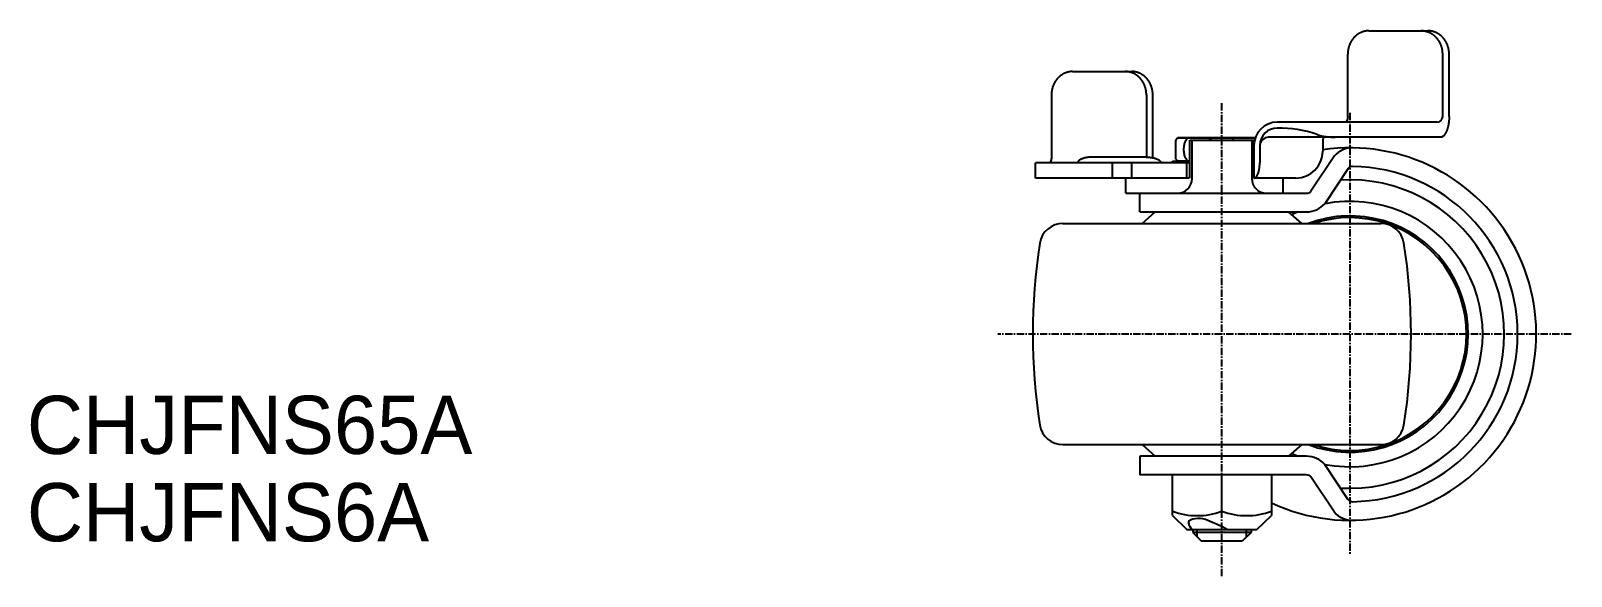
# Model space of a CAD drawing. Extents: x -3861 to -3590, y -913 to -461.
# Drawn here: x -3854.7 to -3590.1, y -912.6 to -818.9 of the extents above; entities that cross this region are included whole.
import ezdxf

# ---------------------------------------------------------------- set-up
doc = ezdxf.new("R2010")
doc.units = 0
doc.linetypes.add('CENTER', pattern=[2, 1.25, -0.25, 0.25, -0.25])
doc.layers.get('0').update_dxf_attribs({"linetype": 'CONTINUOUS'})
doc.layers.add('CENTER', color=1, linetype='CENTER')

msp = doc.modelspace()

# ---------------------------------------------------------------- linework, layer by layer
at = {"color": 7, "linetype": 'CONTINUOUS'}
for p, q in [((-3624.84, -818.88), (-3614.68, -818.88)), ((-3628.46, -833.58), (-3628.46, -822.88)), ((-3612.15, -833.58), (-3612.15, -822.88)), ((-3612.15, -833.58), (-3612.15, -822.88)), ((-3611.05, -833.58), (-3611.05, -822.88)), ((-3675.74, -825.88), (-3665.58, -825.88)), ((-3679.37, -829.88), (-3679.37, -840.58)), ((-3663.05, -829.88), (-3663.05, -840.58)), ((-3661.96, -840.69), (-3661.96, -829.88)), ((-3613.15, -834.58), (-3640.58, -834.58)), ((-3658.02, -840.91), (-3658.02, -837.65)), ((-3644.36, -837.28), (-3657.7, -837.28)), ((-3657.7, -837.28), (-3644.36, -837.28)), ((-3655.58, -837.68), (-3644.58, -837.68)), ((-3655.58, -844.18), (-3655.58, -837.68)), ((-3655.21, -844.28), (-3655.21, -837.68)), ((-3644.95, -837.68), (-3644.95, -844.28)), ((-3644.58, -837.68), (-3644.58, -844.18)), ((-3643.58, -838.58), (-3643.58, -841.58)), ((-3612.57, -837.18), (-3642.08, -837.18)), ((-3632.76, -837.58), (-3632.76, -839.58)), ((-3663.08, -840.58), (-3672.36, -840.58)), ((-3658.58, -841.58), (-3658.58, -841.28)), ((-3658.58, -841.28), (-3655.58, -841.28)), ((-3655.58, -841.28), (-3658.02, -841.28)), ((-3630.76, -840.38), (-3634.78, -846.45)), ((-3682.13, -844.18), (-3682.13, -841.58)), ((-3655.58, -841.58), (-3682.13, -841.58)), ((-3668.85, -844.18), (-3668.85, -841.58)), ((-3665.6, -841.58), (-3665.6, -844.18)), ((-3656.18, -841.58), (-3656.18, -844.18)), ((-3628.38, -842.52), (-3632.4, -848.59)), ((-3655.72, -844.18), (-3682.13, -844.18)), ((-3666.58, -846.78), (-3666.58, -844.18)), ((-3666.58, -846.78), (-3635.53, -846.78)), ((-3664.18, -849.98), (-3664.18, -846.78)), ((-3637.36, -844.18), (-3644.58, -844.18)), ((-3639.58, -844.18), (-3644.58, -844.18)), ((-3639.58, -846.78), (-3639.58, -844.18)), ((-3677.4, -851.98), (-3622.76, -851.98)), ((-3664.18, -849.98), (-3635.53, -849.98)), ((-3663.78, -851.98), (-3661.53, -849.98)), ((-3636.38, -851.98), (-3638.63, -849.98)), ((-3677.4, -889.98), (-3622.76, -889.98)), ((-3663.78, -889.98), (-3661.53, -891.98)), ((-3636.38, -889.98), (-3638.63, -891.98)), ((-3664.18, -891.98), (-3664.18, -895.18)), ((-3635.53, -891.98), (-3664.18, -891.98)), ((-3628.38, -899.44), (-3632.4, -893.38)), ((-3635.53, -895.18), (-3664.18, -895.18)), ((-3658.58, -902.18), (-3658.58, -895.18)), ((-3650.08, -901.42), (-3650.08, -895.18)), ((-3641.58, -895.18), (-3641.58, -902.18)), ((-3630.76, -901.58), (-3634.78, -895.51)), ((-3658.58, -902.18), (-3656.08, -904.58)), ((-3644.08, -904.58), (-3641.58, -902.18)), ((-3656.08, -904.58), (-3644.08, -904.58)), ((-3655.56, -904.08), (-3655.79, -903.65)), ((-3655.23, -904.58), (-3655.56, -904.08)), ((-3655.08, -904.58), (-3655.08, -905.08)), ((-3649.98, -904.08), (-3652.1, -903.18)), ((-3649.17, -904.58), (-3649.98, -904.08)), ((-3645.08, -904.58), (-3645.08, -905.08)), ((-3655.08, -905.08), (-3653.58, -906.58)), ((-3645.08, -905.08), (-3655.08, -905.08)), ((-3646.58, -906.58), (-3653.58, -906.58)), ((-3645.08, -905.08), (-3646.58, -906.58))]:
    msp.add_line(p, q, dxfattribs=at)
at = {"color": 3, "linetype": 'CONTINUOUS'}
for p, q in [((-3654.33, -905.83), (-3654.33, -904.58)), ((-3645.83, -905.83), (-3645.83, -904.58))]:
    msp.add_line(p, q, dxfattribs=at)
at = {"color": 7, "linetype": 'CONTINUOUS'}
for points in [[(-3655.68, -837.28, 0.176531), (-3656.01, -837.4, 0.103862), (-3656.37, -837.87, 0.064221), (-3656.58, -838.47, 0.050387), (-3656.66, -839.28, 0.050387), (-3656.58, -840.09, 0.064221), (-3656.37, -840.69, 0.103862), (-3656.01, -841.16, 0.176531), (-3655.68, -841.28, 0.176531)], [(-3652.42, -837.28, -0.176531), (-3652.09, -837.4, -0.065996), (-3651.84, -837.68, -0.065996)], [(-3647.74, -837.28, 0.176531), (-3648.07, -837.4, 0.065996), (-3648.32, -837.68, 0.065996)], [(-3644.48, -837.28, -0.056601), (-3644.37, -837.29, -0.056601)]]:
    msp.add_lwpolyline(points, format="xyb", dxfattribs=at)
for points in [[(-3624.84, -818.88, 0), (-3624.88, -818.88, 0), (-3624.93, -818.88, 0), (-3624.97, -818.88, 0), (-3625.02, -818.88, 0), (-3625.06, -818.89, 0), (-3625.11, -818.89, 0), (-3625.15, -818.89, 0), (-3625.19, -818.9, 0), (-3625.24, -818.9, 0), (-3625.28, -818.91, 0), (-3625.33, -818.92, 0), (-3625.37, -818.92, 0), (-3625.41, -818.93, 0), (-3625.46, -818.94, 0), (-3625.5, -818.95, 0), (-3625.55, -818.96, 0), (-3625.59, -818.97, 0), (-3625.63, -818.98, 0), (-3625.68, -818.99, 0), (-3625.72, -819, 0), (-3625.76, -819.01, 0), (-3625.81, -819.02, 0), (-3625.85, -819.04, 0), (-3625.89, -819.05, 0), (-3625.93, -819.07, 0), (-3625.98, -819.08, 0), (-3626.02, -819.1, 0), (-3626.06, -819.11, 0), (-3626.1, -819.13, 0), (-3626.14, -819.15, 0), (-3626.18, -819.17, 0), (-3626.23, -819.18, 0), (-3626.27, -819.2, 0), (-3626.31, -819.22, 0), (-3626.35, -819.24, 0), (-3626.39, -819.26, 0), (-3626.43, -819.29, 0), (-3626.47, -819.31, 0), (-3626.51, -819.33, 0), (-3626.55, -819.35, 0), (-3626.59, -819.38, 0), (-3626.63, -819.4, 0), (-3626.66, -819.42, 0), (-3626.7, -819.45, 0), (-3626.74, -819.48, 0), (-3626.78, -819.5, 0), (-3626.82, -819.53, 0), (-3626.85, -819.55, 0), (-3626.89, -819.58, 0), (-3626.93, -819.61, 0), (-3626.96, -819.64, 0), (-3627, -819.67, 0), (-3627.03, -819.7, 0), (-3627.07, -819.73, 0), (-3627.1, -819.76, 0), (-3627.14, -819.79, 0), (-3627.17, -819.82, 0), (-3627.21, -819.85, 0), (-3627.24, -819.88, 0), (-3627.27, -819.92, 0), (-3627.31, -819.95, 0), (-3627.34, -819.98, 0), (-3627.37, -820.02, 0), (-3627.4, -820.05, 0), (-3627.43, -820.09, 0), (-3627.46, -820.12, 0), (-3627.49, -820.16, 0), (-3627.52, -820.19, 0), (-3627.55, -820.23, 0), (-3627.58, -820.27, 0), (-3627.61, -820.3, 0), (-3627.64, -820.34, 0), (-3627.67, -820.38, 0), (-3627.7, -820.42, 0), (-3627.72, -820.46, 0), (-3627.75, -820.5, 0), (-3627.78, -820.54, 0), (-3627.8, -820.58, 0), (-3627.83, -820.62, 0), (-3627.85, -820.66, 0), (-3627.88, -820.7, 0), (-3627.9, -820.74, 0), (-3627.93, -820.78, 0), (-3627.95, -820.82, 0), (-3627.97, -820.87, 0), (-3627.99, -820.91, 0), (-3628.01, -820.95, 0), (-3628.04, -821, 0), (-3628.06, -821.04, 0), (-3628.08, -821.08, 0), (-3628.1, -821.13, 0), (-3628.12, -821.17, 0), (-3628.13, -821.22, 0), (-3628.15, -821.26, 0), (-3628.17, -821.3, 0), (-3628.19, -821.35, 0), (-3628.2, -821.39, 0), (-3628.22, -821.44, 0), (-3628.24, -821.49, 0), (-3628.25, -821.53, 0), (-3628.27, -821.58, 0), (-3628.28, -821.63, 0), (-3628.29, -821.67, 0), (-3628.31, -821.72, 0), (-3628.32, -821.77, 0), (-3628.33, -821.81, 0), (-3628.34, -821.86, 0), (-3628.36, -821.91, 0), (-3628.37, -821.96, 0), (-3628.38, -822, 0), (-3628.39, -822.05, 0), (-3628.39, -822.1, 0), (-3628.4, -822.15, 0), (-3628.41, -822.2, 0), (-3628.42, -822.25, 0), (-3628.42, -822.29, 0), (-3628.43, -822.34, 0), (-3628.44, -822.39, 0), (-3628.44, -822.44, 0), (-3628.45, -822.49, 0), (-3628.45, -822.54, 0), (-3628.45, -822.59, 0), (-3628.46, -822.63, 0), (-3628.46, -822.68, 0), (-3628.46, -822.73, 0), (-3628.46, -822.78, 0), (-3628.46, -822.83, 0), (-3628.46, -822.88, 0)], [(-3612.15, -822.88, 0), (-3612.15, -822.83, 0), (-3612.15, -822.78, 0), (-3612.15, -822.73, 0), (-3612.16, -822.68, 0), (-3612.16, -822.63, 0), (-3612.16, -822.59, 0), (-3612.16, -822.54, 0), (-3612.17, -822.49, 0), (-3612.17, -822.44, 0), (-3612.18, -822.39, 0), (-3612.18, -822.34, 0), (-3612.19, -822.29, 0), (-3612.2, -822.25, 0), (-3612.21, -822.2, 0), (-3612.21, -822.15, 0), (-3612.22, -822.1, 0), (-3612.23, -822.05, 0), (-3612.24, -822, 0), (-3612.25, -821.96, 0), (-3612.26, -821.91, 0), (-3612.27, -821.86, 0), (-3612.29, -821.81, 0), (-3612.3, -821.77, 0), (-3612.31, -821.72, 0), (-3612.33, -821.67, 0), (-3612.34, -821.63, 0), (-3612.36, -821.58, 0), (-3612.37, -821.53, 0), (-3612.39, -821.49, 0), (-3612.4, -821.44, 0), (-3612.42, -821.39, 0), (-3612.44, -821.35, 0), (-3612.45, -821.3, 0), (-3612.47, -821.26, 0), (-3612.49, -821.22, 0), (-3612.51, -821.17, 0), (-3612.53, -821.13, 0), (-3612.55, -821.08, 0), (-3612.57, -821.04, 0), (-3612.59, -821, 0), (-3612.62, -820.95, 0), (-3612.64, -820.91, 0), (-3612.66, -820.87, 0), (-3612.69, -820.82, 0), (-3612.71, -820.78, 0), (-3612.73, -820.74, 0), (-3612.76, -820.7, 0), (-3612.78, -820.66, 0), (-3612.81, -820.62, 0), (-3612.84, -820.58, 0), (-3612.86, -820.54, 0), (-3612.89, -820.5, 0), (-3612.92, -820.46, 0), (-3612.95, -820.42, 0), (-3612.98, -820.38, 0), (-3613, -820.34, 0), (-3613.03, -820.3, 0), (-3613.06, -820.27, 0), (-3613.09, -820.23, 0), (-3613.13, -820.19, 0), (-3613.16, -820.16, 0), (-3613.19, -820.12, 0), (-3613.22, -820.09, 0), (-3613.25, -820.05, 0), (-3613.29, -820.02, 0), (-3613.32, -819.98, 0), (-3613.35, -819.95, 0), (-3613.39, -819.92, 0), (-3613.42, -819.88, 0), (-3613.46, -819.85, 0), (-3613.49, -819.82, 0), (-3613.53, -819.79, 0), (-3613.56, -819.76, 0), (-3613.6, -819.73, 0), (-3613.64, -819.7, 0), (-3613.67, -819.67, 0), (-3613.71, -819.64, 0), (-3613.75, -819.61, 0), (-3613.79, -819.58, 0), (-3613.82, -819.55, 0), (-3613.86, -819.53, 0), (-3613.9, -819.5, 0), (-3613.94, -819.48, 0), (-3613.98, -819.45, 0), (-3614.02, -819.42, 0), (-3614.06, -819.4, 0), (-3614.1, -819.38, 0), (-3614.14, -819.35, 0), (-3614.18, -819.33, 0), (-3614.22, -819.31, 0), (-3614.26, -819.29, 0), (-3614.31, -819.26, 0), (-3614.35, -819.24, 0), (-3614.39, -819.22, 0), (-3614.43, -819.2, 0), (-3614.47, -819.18, 0), (-3614.52, -819.17, 0), (-3614.56, -819.15, 0), (-3614.6, -819.13, 0), (-3614.65, -819.11, 0), (-3614.69, -819.1, 0), (-3614.73, -819.08, 0), (-3614.78, -819.07, 0), (-3614.82, -819.05, 0), (-3614.87, -819.04, 0), (-3614.91, -819.02, 0), (-3614.96, -819.01, 0), (-3615, -819, 0), (-3615.04, -818.99, 0), (-3615.09, -818.98, 0), (-3615.13, -818.97, 0), (-3615.18, -818.96, 0), (-3615.23, -818.95, 0), (-3615.27, -818.94, 0), (-3615.32, -818.93, 0), (-3615.36, -818.92, 0), (-3615.41, -818.92, 0), (-3615.45, -818.91, 0), (-3615.5, -818.9, 0), (-3615.55, -818.9, 0), (-3615.59, -818.89, 0), (-3615.64, -818.89, 0), (-3615.68, -818.89, 0), (-3615.73, -818.88, 0), (-3615.78, -818.88, 0), (-3615.82, -818.88, 0), (-3615.87, -818.88, 0), (-3615.91, -818.88, 0)], [(-3611.05, -822.88, 0), (-3611.05, -822.83, 0), (-3611.05, -822.78, 0), (-3611.05, -822.73, 0), (-3611.06, -822.68, 0), (-3611.06, -822.63, 0), (-3611.06, -822.59, 0), (-3611.07, -822.54, 0), (-3611.07, -822.49, 0), (-3611.07, -822.44, 0), (-3611.08, -822.39, 0), (-3611.08, -822.34, 0), (-3611.09, -822.29, 0), (-3611.1, -822.25, 0), (-3611.11, -822.2, 0), (-3611.11, -822.15, 0), (-3611.12, -822.1, 0), (-3611.13, -822.05, 0), (-3611.14, -822, 0), (-3611.15, -821.96, 0), (-3611.16, -821.91, 0), (-3611.17, -821.86, 0), (-3611.18, -821.81, 0), (-3611.2, -821.77, 0), (-3611.21, -821.72, 0), (-3611.22, -821.67, 0), (-3611.23, -821.63, 0), (-3611.25, -821.58, 0), (-3611.26, -821.53, 0), (-3611.28, -821.49, 0), (-3611.29, -821.44, 0), (-3611.31, -821.39, 0), (-3611.33, -821.35, 0), (-3611.34, -821.3, 0), (-3611.36, -821.26, 0), (-3611.38, -821.22, 0), (-3611.4, -821.17, 0), (-3611.42, -821.13, 0), (-3611.44, -821.08, 0), (-3611.46, -821.04, 0), (-3611.48, -821, 0), (-3611.5, -820.95, 0), (-3611.52, -820.91, 0), (-3611.54, -820.87, 0), (-3611.57, -820.82, 0), (-3611.59, -820.78, 0), (-3611.61, -820.74, 0), (-3611.64, -820.7, 0), (-3611.66, -820.66, 0), (-3611.69, -820.62, 0), (-3611.71, -820.58, 0), (-3611.74, -820.54, 0), (-3611.77, -820.5, 0), (-3611.79, -820.46, 0), (-3611.82, -820.42, 0), (-3611.85, -820.38, 0), (-3611.87, -820.34, 0), (-3611.9, -820.3, 0), (-3611.93, -820.27, 0), (-3611.96, -820.23, 0), (-3611.99, -820.19, 0), (-3612.02, -820.16, 0), (-3612.05, -820.12, 0), (-3612.08, -820.09, 0), (-3612.11, -820.05, 0), (-3612.15, -820.02, 0), (-3612.18, -819.98, 0), (-3612.21, -819.95, 0), (-3612.24, -819.92, 0), (-3612.28, -819.88, 0), (-3612.31, -819.85, 0), (-3612.34, -819.82, 0), (-3612.38, -819.79, 0), (-3612.41, -819.76, 0), (-3612.45, -819.73, 0), (-3612.48, -819.7, 0), (-3612.52, -819.67, 0), (-3612.55, -819.64, 0), (-3612.59, -819.61, 0), (-3612.63, -819.58, 0), (-3612.66, -819.55, 0), (-3612.7, -819.53, 0), (-3612.74, -819.5, 0), (-3612.78, -819.48, 0), (-3612.81, -819.45, 0), (-3612.85, -819.42, 0), (-3612.89, -819.4, 0), (-3612.93, -819.38, 0), (-3612.97, -819.35, 0), (-3613.01, -819.33, 0), (-3613.05, -819.31, 0), (-3613.09, -819.29, 0), (-3613.13, -819.26, 0), (-3613.17, -819.24, 0), (-3613.21, -819.22, 0), (-3613.25, -819.2, 0), (-3613.29, -819.18, 0), (-3613.33, -819.17, 0), (-3613.37, -819.15, 0), (-3613.41, -819.13, 0), (-3613.46, -819.11, 0), (-3613.5, -819.1, 0), (-3613.54, -819.08, 0), (-3613.58, -819.07, 0), (-3613.62, -819.05, 0), (-3613.67, -819.04, 0), (-3613.71, -819.02, 0), (-3613.75, -819.01, 0), (-3613.8, -819, 0), (-3613.84, -818.99, 0), (-3613.88, -818.98, 0), (-3613.93, -818.97, 0), (-3613.97, -818.96, 0), (-3614.01, -818.95, 0), (-3614.06, -818.94, 0), (-3614.1, -818.93, 0), (-3614.14, -818.92, 0), (-3614.19, -818.92, 0), (-3614.23, -818.91, 0), (-3614.28, -818.9, 0), (-3614.32, -818.9, 0), (-3614.37, -818.89, 0), (-3614.41, -818.89, 0), (-3614.45, -818.89, 0), (-3614.5, -818.88, 0), (-3614.54, -818.88, 0), (-3614.59, -818.88, 0), (-3614.63, -818.88, 0), (-3614.68, -818.88, 0)], [(-3675.74, -825.88, 0), (-3675.79, -825.88, 0), (-3675.83, -825.88, 0), (-3675.88, -825.88, 0), (-3675.92, -825.88, 0), (-3675.96, -825.89, 0), (-3676.01, -825.89, 0), (-3676.05, -825.89, 0), (-3676.1, -825.9, 0), (-3676.14, -825.9, 0), (-3676.19, -825.91, 0), (-3676.23, -825.92, 0), (-3676.27, -825.92, 0), (-3676.32, -825.93, 0), (-3676.36, -825.94, 0), (-3676.41, -825.95, 0), (-3676.45, -825.96, 0), (-3676.49, -825.97, 0), (-3676.54, -825.98, 0), (-3676.58, -825.99, 0), (-3676.62, -826, 0), (-3676.67, -826.01, 0), (-3676.71, -826.02, 0), (-3676.75, -826.04, 0), (-3676.79, -826.05, 0), (-3676.84, -826.07, 0), (-3676.88, -826.08, 0), (-3676.92, -826.1, 0), (-3676.96, -826.11, 0), (-3677.01, -826.13, 0), (-3677.05, -826.15, 0), (-3677.09, -826.17, 0), (-3677.13, -826.18, 0), (-3677.17, -826.2, 0), (-3677.21, -826.22, 0), (-3677.25, -826.24, 0), (-3677.29, -826.26, 0), (-3677.33, -826.29, 0), (-3677.37, -826.31, 0), (-3677.41, -826.33, 0), (-3677.45, -826.35, 0), (-3677.49, -826.38, 0), (-3677.53, -826.4, 0), (-3677.57, -826.42, 0), (-3677.61, -826.45, 0), (-3677.64, -826.48, 0), (-3677.68, -826.5, 0), (-3677.72, -826.53, 0), (-3677.76, -826.55, 0), (-3677.79, -826.58, 0), (-3677.83, -826.61, 0), (-3677.87, -826.64, 0), (-3677.9, -826.67, 0), (-3677.94, -826.7, 0), (-3677.97, -826.73, 0), (-3678.01, -826.76, 0), (-3678.04, -826.79, 0), (-3678.08, -826.82, 0), (-3678.11, -826.85, 0), (-3678.14, -826.88, 0), (-3678.18, -826.92, 0), (-3678.21, -826.95, 0), (-3678.24, -826.98, 0), (-3678.27, -827.02, 0), (-3678.31, -827.05, 0), (-3678.34, -827.09, 0), (-3678.37, -827.12, 0), (-3678.4, -827.16, 0), (-3678.43, -827.19, 0), (-3678.46, -827.23, 0), (-3678.49, -827.27, 0), (-3678.52, -827.3, 0), (-3678.54, -827.34, 0), (-3678.57, -827.38, 0), (-3678.6, -827.42, 0), (-3678.63, -827.46, 0), (-3678.65, -827.5, 0), (-3678.68, -827.54, 0), (-3678.71, -827.58, 0), (-3678.73, -827.62, 0), (-3678.76, -827.66, 0), (-3678.78, -827.7, 0), (-3678.81, -827.74, 0), (-3678.83, -827.78, 0), (-3678.85, -827.82, 0), (-3678.87, -827.87, 0), (-3678.9, -827.91, 0), (-3678.92, -827.95, 0), (-3678.94, -827.99, 0), (-3678.96, -828.04, 0), (-3678.98, -828.08, 0), (-3679, -828.13, 0), (-3679.02, -828.17, 0), (-3679.04, -828.21, 0), (-3679.06, -828.26, 0), (-3679.07, -828.3, 0), (-3679.09, -828.35, 0), (-3679.11, -828.39, 0), (-3679.12, -828.44, 0), (-3679.14, -828.49, 0), (-3679.16, -828.53, 0), (-3679.17, -828.58, 0), (-3679.18, -828.63, 0), (-3679.2, -828.67, 0), (-3679.21, -828.72, 0), (-3679.22, -828.77, 0), (-3679.24, -828.81, 0), (-3679.25, -828.86, 0), (-3679.26, -828.91, 0), (-3679.27, -828.96, 0), (-3679.28, -829, 0), (-3679.29, -829.05, 0), (-3679.3, -829.1, 0), (-3679.31, -829.15, 0), (-3679.31, -829.2, 0), (-3679.32, -829.25, 0), (-3679.33, -829.29, 0), (-3679.33, -829.34, 0), (-3679.34, -829.39, 0), (-3679.35, -829.44, 0), (-3679.35, -829.49, 0), (-3679.35, -829.54, 0), (-3679.36, -829.59, 0), (-3679.36, -829.63, 0), (-3679.36, -829.68, 0), (-3679.37, -829.73, 0), (-3679.37, -829.78, 0), (-3679.37, -829.83, 0), (-3679.37, -829.88, 0)], [(-3663.05, -829.88, 0), (-3663.05, -829.83, 0), (-3663.06, -829.78, 0), (-3663.06, -829.73, 0), (-3663.06, -829.68, 0), (-3663.06, -829.63, 0), (-3663.06, -829.59, 0), (-3663.07, -829.54, 0), (-3663.07, -829.49, 0), (-3663.08, -829.44, 0), (-3663.08, -829.39, 0), (-3663.09, -829.34, 0), (-3663.09, -829.29, 0), (-3663.1, -829.25, 0), (-3663.11, -829.2, 0), (-3663.12, -829.15, 0), (-3663.12, -829.1, 0), (-3663.13, -829.05, 0), (-3663.14, -829, 0), (-3663.15, -828.96, 0), (-3663.16, -828.91, 0), (-3663.17, -828.86, 0), (-3663.19, -828.81, 0), (-3663.2, -828.77, 0), (-3663.21, -828.72, 0), (-3663.22, -828.67, 0), (-3663.24, -828.63, 0), (-3663.25, -828.58, 0), (-3663.27, -828.53, 0), (-3663.28, -828.49, 0), (-3663.3, -828.44, 0), (-3663.31, -828.39, 0), (-3663.33, -828.35, 0), (-3663.35, -828.3, 0), (-3663.36, -828.26, 0), (-3663.38, -828.21, 0), (-3663.4, -828.17, 0), (-3663.42, -828.13, 0), (-3663.44, -828.08, 0), (-3663.46, -828.04, 0), (-3663.48, -827.99, 0), (-3663.5, -827.95, 0), (-3663.52, -827.91, 0), (-3663.55, -827.87, 0), (-3663.57, -827.82, 0), (-3663.59, -827.78, 0), (-3663.62, -827.74, 0), (-3663.64, -827.7, 0), (-3663.66, -827.66, 0), (-3663.69, -827.62, 0), (-3663.72, -827.58, 0), (-3663.74, -827.54, 0), (-3663.77, -827.5, 0), (-3663.79, -827.46, 0), (-3663.82, -827.42, 0), (-3663.85, -827.38, 0), (-3663.88, -827.34, 0), (-3663.91, -827.3, 0), (-3663.93, -827.27, 0), (-3663.96, -827.23, 0), (-3663.99, -827.19, 0), (-3664.02, -827.16, 0), (-3664.05, -827.12, 0), (-3664.08, -827.09, 0), (-3664.12, -827.05, 0), (-3664.15, -827.02, 0), (-3664.18, -826.98, 0), (-3664.21, -826.95, 0), (-3664.24, -826.92, 0), (-3664.28, -826.88, 0), (-3664.31, -826.85, 0), (-3664.35, -826.82, 0), (-3664.38, -826.79, 0), (-3664.41, -826.76, 0), (-3664.45, -826.73, 0), (-3664.48, -826.7, 0), (-3664.52, -826.67, 0), (-3664.56, -826.64, 0), (-3664.59, -826.61, 0), (-3664.63, -826.58, 0), (-3664.67, -826.55, 0), (-3664.7, -826.53, 0), (-3664.74, -826.5, 0), (-3664.78, -826.48, 0), (-3664.82, -826.45, 0), (-3664.85, -826.42, 0), (-3664.89, -826.4, 0), (-3664.93, -826.38, 0), (-3664.97, -826.35, 0), (-3665.01, -826.33, 0), (-3665.05, -826.31, 0), (-3665.09, -826.29, 0), (-3665.13, -826.26, 0), (-3665.17, -826.24, 0), (-3665.21, -826.22, 0), (-3665.25, -826.2, 0), (-3665.29, -826.18, 0), (-3665.33, -826.17, 0), (-3665.37, -826.15, 0), (-3665.42, -826.13, 0), (-3665.46, -826.11, 0), (-3665.5, -826.1, 0), (-3665.54, -826.08, 0), (-3665.58, -826.07, 0), (-3665.63, -826.05, 0), (-3665.67, -826.04, 0), (-3665.71, -826.02, 0), (-3665.76, -826.01, 0), (-3665.8, -826, 0), (-3665.84, -825.99, 0), (-3665.88, -825.98, 0), (-3665.93, -825.97, 0), (-3665.97, -825.96, 0), (-3666.02, -825.95, 0), (-3666.06, -825.94, 0), (-3666.1, -825.93, 0), (-3666.15, -825.92, 0), (-3666.19, -825.92, 0), (-3666.24, -825.91, 0), (-3666.28, -825.9, 0), (-3666.32, -825.9, 0), (-3666.37, -825.89, 0), (-3666.41, -825.89, 0), (-3666.46, -825.89, 0), (-3666.5, -825.88, 0), (-3666.55, -825.88, 0), (-3666.59, -825.88, 0), (-3666.63, -825.88, 0), (-3666.68, -825.88, 0)], [(-3661.96, -829.88, 0), (-3661.96, -829.83, 0), (-3661.96, -829.78, 0), (-3661.96, -829.73, 0), (-3661.96, -829.68, 0), (-3661.96, -829.63, 0), (-3661.96, -829.59, 0), (-3661.97, -829.54, 0), (-3661.97, -829.49, 0), (-3661.98, -829.44, 0), (-3661.98, -829.39, 0), (-3661.99, -829.34, 0), (-3661.99, -829.29, 0), (-3662, -829.25, 0), (-3662.01, -829.2, 0), (-3662.02, -829.15, 0), (-3662.02, -829.1, 0), (-3662.03, -829.05, 0), (-3662.04, -829, 0), (-3662.05, -828.96, 0), (-3662.06, -828.91, 0), (-3662.07, -828.86, 0), (-3662.09, -828.81, 0), (-3662.1, -828.77, 0), (-3662.11, -828.72, 0), (-3662.12, -828.67, 0), (-3662.14, -828.63, 0), (-3662.15, -828.58, 0), (-3662.17, -828.53, 0), (-3662.18, -828.49, 0), (-3662.2, -828.44, 0), (-3662.21, -828.39, 0), (-3662.23, -828.35, 0), (-3662.25, -828.3, 0), (-3662.27, -828.26, 0), (-3662.28, -828.21, 0), (-3662.3, -828.17, 0), (-3662.32, -828.13, 0), (-3662.34, -828.08, 0), (-3662.36, -828.04, 0), (-3662.38, -827.99, 0), (-3662.4, -827.95, 0), (-3662.43, -827.91, 0), (-3662.45, -827.87, 0), (-3662.47, -827.82, 0), (-3662.49, -827.78, 0), (-3662.52, -827.74, 0), (-3662.54, -827.7, 0), (-3662.57, -827.66, 0), (-3662.59, -827.62, 0), (-3662.62, -827.58, 0), (-3662.64, -827.54, 0), (-3662.67, -827.5, 0), (-3662.7, -827.46, 0), (-3662.72, -827.42, 0), (-3662.75, -827.38, 0), (-3662.78, -827.34, 0), (-3662.81, -827.3, 0), (-3662.84, -827.27, 0), (-3662.86, -827.23, 0), (-3662.89, -827.19, 0), (-3662.92, -827.16, 0), (-3662.95, -827.12, 0), (-3662.99, -827.09, 0), (-3663.02, -827.05, 0), (-3663.05, -827.02, 0), (-3663.08, -826.98, 0), (-3663.11, -826.95, 0), (-3663.15, -826.92, 0), (-3663.18, -826.88, 0), (-3663.21, -826.85, 0), (-3663.25, -826.82, 0), (-3663.28, -826.79, 0), (-3663.32, -826.76, 0), (-3663.35, -826.73, 0), (-3663.39, -826.7, 0), (-3663.42, -826.67, 0), (-3663.46, -826.64, 0), (-3663.49, -826.61, 0), (-3663.53, -826.58, 0), (-3663.57, -826.55, 0), (-3663.6, -826.53, 0), (-3663.64, -826.5, 0), (-3663.68, -826.48, 0), (-3663.72, -826.45, 0), (-3663.75, -826.42, 0), (-3663.79, -826.4, 0), (-3663.83, -826.38, 0), (-3663.87, -826.35, 0), (-3663.91, -826.33, 0), (-3663.95, -826.31, 0), (-3663.99, -826.29, 0), (-3664.03, -826.26, 0), (-3664.07, -826.24, 0), (-3664.11, -826.22, 0), (-3664.15, -826.2, 0), (-3664.19, -826.18, 0), (-3664.23, -826.17, 0), (-3664.28, -826.15, 0), (-3664.32, -826.13, 0), (-3664.36, -826.11, 0), (-3664.4, -826.1, 0), (-3664.44, -826.08, 0), (-3664.49, -826.07, 0), (-3664.53, -826.05, 0), (-3664.57, -826.04, 0), (-3664.61, -826.02, 0), (-3664.66, -826.01, 0), (-3664.7, -826, 0), (-3664.74, -825.99, 0), (-3664.79, -825.98, 0), (-3664.83, -825.97, 0), (-3664.87, -825.96, 0), (-3664.92, -825.95, 0), (-3664.96, -825.94, 0), (-3665, -825.93, 0), (-3665.05, -825.92, 0), (-3665.09, -825.92, 0), (-3665.14, -825.91, 0), (-3665.18, -825.9, 0), (-3665.23, -825.9, 0), (-3665.27, -825.89, 0), (-3665.31, -825.89, 0), (-3665.36, -825.89, 0), (-3665.4, -825.88, 0), (-3665.45, -825.88, 0), (-3665.49, -825.88, 0), (-3665.54, -825.88, 0), (-3665.58, -825.88, 0)], [(-3628.46, -833.58, 0), (-3628.46, -833.59, 0), (-3628.46, -833.61, 0), (-3628.46, -833.62, 0), (-3628.46, -833.63, 0), (-3628.46, -833.64, 0), (-3628.47, -833.65, 0), (-3628.47, -833.67, 0), (-3628.47, -833.68, 0), (-3628.47, -833.69, 0), (-3628.47, -833.7, 0), (-3628.47, -833.72, 0), (-3628.47, -833.73, 0), (-3628.47, -833.74, 0), (-3628.47, -833.75, 0), (-3628.47, -833.76, 0), (-3628.47, -833.77, 0), (-3628.47, -833.79, 0), (-3628.47, -833.8, 0), (-3628.48, -833.81, 0), (-3628.48, -833.82, 0), (-3628.48, -833.84, 0), (-3628.48, -833.85, 0), (-3628.48, -833.86, 0), (-3628.48, -833.87, 0), (-3628.48, -833.88, 0), (-3628.49, -833.89, 0), (-3628.49, -833.91, 0), (-3628.49, -833.92, 0), (-3628.49, -833.93, 0), (-3628.49, -833.94, 0), (-3628.49, -833.95, 0), (-3628.5, -833.96, 0), (-3628.5, -833.97, 0), (-3628.5, -833.99, 0), (-3628.5, -834, 0), (-3628.5, -834.01, 0), (-3628.51, -834.02, 0), (-3628.51, -834.03, 0), (-3628.51, -834.04, 0), (-3628.51, -834.05, 0), (-3628.52, -834.06, 0), (-3628.52, -834.07, 0), (-3628.52, -834.08, 0), (-3628.52, -834.09, 0), (-3628.53, -834.11, 0), (-3628.53, -834.12, 0), (-3628.53, -834.13, 0), (-3628.54, -834.14, 0), (-3628.54, -834.15, 0), (-3628.54, -834.16, 0), (-3628.54, -834.17, 0), (-3628.55, -834.18, 0), (-3628.55, -834.19, 0), (-3628.55, -834.2, 0), (-3628.56, -834.21, 0), (-3628.56, -834.22, 0), (-3628.56, -834.22, 0), (-3628.57, -834.23, 0), (-3628.57, -834.24, 0), (-3628.57, -834.25, 0), (-3628.58, -834.26, 0), (-3628.58, -834.27, 0), (-3628.58, -834.28, 0), (-3628.59, -834.29, 0), (-3628.59, -834.3, 0), (-3628.6, -834.3, 0), (-3628.6, -834.31, 0), (-3628.6, -834.32, 0), (-3628.61, -834.33, 0), (-3628.61, -834.34, 0), (-3628.61, -834.35, 0), (-3628.62, -834.35, 0), (-3628.62, -834.36, 0), (-3628.63, -834.37, 0), (-3628.63, -834.38, 0), (-3628.63, -834.38, 0), (-3628.64, -834.39, 0), (-3628.64, -834.4, 0), (-3628.65, -834.4, 0), (-3628.65, -834.41, 0), (-3628.66, -834.42, 0), (-3628.66, -834.42, 0), (-3628.66, -834.43, 0), (-3628.67, -834.44, 0), (-3628.67, -834.44, 0), (-3628.68, -834.45, 0), (-3628.68, -834.46, 0), (-3628.69, -834.46, 0), (-3628.69, -834.47, 0), (-3628.7, -834.47, 0), (-3628.7, -834.48, 0), (-3628.71, -834.48, 0), (-3628.71, -834.49, 0), (-3628.72, -834.5, 0), (-3628.72, -834.5, 0), (-3628.72, -834.5, 0), (-3628.73, -834.51, 0), (-3628.73, -834.51, 0), (-3628.74, -834.52, 0), (-3628.74, -834.52, 0), (-3628.75, -834.53, 0), (-3628.75, -834.53, 0), (-3628.76, -834.53, 0), (-3628.76, -834.54, 0), (-3628.77, -834.54, 0), (-3628.77, -834.54, 0), (-3628.78, -834.55, 0), (-3628.78, -834.55, 0), (-3628.79, -834.55, 0), (-3628.79, -834.56, 0), (-3628.8, -834.56, 0), (-3628.8, -834.56, 0), (-3628.81, -834.56, 0), (-3628.81, -834.57, 0), (-3628.82, -834.57, 0), (-3628.82, -834.57, 0), (-3628.83, -834.57, 0), (-3628.83, -834.57, 0), (-3628.84, -834.57, 0), (-3628.85, -834.58, 0), (-3628.85, -834.58, 0), (-3628.86, -834.58, 0), (-3628.86, -834.58, 0), (-3628.87, -834.58, 0), (-3628.87, -834.58, 0), (-3628.88, -834.58, 0), (-3628.88, -834.58, 0), (-3628.89, -834.58, 0)], [(-3611.05, -833.58, 0), (-3611.05, -833.62, 0), (-3611.05, -833.67, 0), (-3611.05, -833.71, 0), (-3611.05, -833.76, 0), (-3611.05, -833.8, 0), (-3611.06, -833.84, 0), (-3611.06, -833.89, 0), (-3611.06, -833.93, 0), (-3611.06, -833.98, 0), (-3611.06, -834.02, 0), (-3611.07, -834.07, 0), (-3611.07, -834.11, 0), (-3611.07, -834.15, 0), (-3611.07, -834.2, 0), (-3611.08, -834.24, 0), (-3611.08, -834.28, 0), (-3611.08, -834.33, 0), (-3611.09, -834.37, 0), (-3611.09, -834.41, 0), (-3611.1, -834.45, 0), (-3611.1, -834.5, 0), (-3611.11, -834.54, 0), (-3611.11, -834.58, 0), (-3611.12, -834.62, 0), (-3611.12, -834.67, 0), (-3611.13, -834.71, 0), (-3611.13, -834.75, 0), (-3611.14, -834.79, 0), (-3611.15, -834.83, 0), (-3611.15, -834.88, 0), (-3611.16, -834.92, 0), (-3611.17, -834.96, 0), (-3611.17, -835, 0), (-3611.18, -835.04, 0), (-3611.19, -835.08, 0), (-3611.2, -835.12, 0), (-3611.21, -835.16, 0), (-3611.21, -835.2, 0), (-3611.22, -835.24, 0), (-3611.23, -835.28, 0), (-3611.24, -835.32, 0), (-3611.25, -835.36, 0), (-3611.26, -835.39, 0), (-3611.27, -835.43, 0), (-3611.28, -835.47, 0), (-3611.29, -835.51, 0), (-3611.3, -835.54, 0), (-3611.31, -835.58, 0), (-3611.32, -835.62, 0), (-3611.33, -835.65, 0), (-3611.34, -835.69, 0), (-3611.35, -835.73, 0), (-3611.36, -835.76, 0), (-3611.37, -835.79, 0), (-3611.39, -835.83, 0), (-3611.4, -835.86, 0), (-3611.41, -835.9, 0), (-3611.42, -835.93, 0), (-3611.43, -835.97, 0), (-3611.45, -836, 0), (-3611.46, -836.03, 0), (-3611.47, -836.06, 0), (-3611.48, -836.09, 0), (-3611.5, -836.13, 0), (-3611.51, -836.16, 0), (-3611.52, -836.19, 0), (-3611.54, -836.22, 0), (-3611.55, -836.25, 0), (-3611.57, -836.28, 0), (-3611.58, -836.31, 0), (-3611.59, -836.34, 0), (-3611.61, -836.36, 0), (-3611.62, -836.39, 0), (-3611.64, -836.42, 0), (-3611.65, -836.45, 0), (-3611.67, -836.47, 0), (-3611.68, -836.5, 0), (-3611.7, -836.52, 0), (-3611.71, -836.55, 0), (-3611.73, -836.57, 0), (-3611.74, -836.6, 0), (-3611.76, -836.62, 0), (-3611.77, -836.64, 0), (-3611.79, -836.67, 0), (-3611.81, -836.69, 0), (-3611.82, -836.71, 0), (-3611.84, -836.73, 0), (-3611.86, -836.75, 0), (-3611.87, -836.78, 0), (-3611.89, -836.8, 0), (-3611.91, -836.82, 0), (-3611.92, -836.84, 0), (-3611.94, -836.85, 0), (-3611.96, -836.87, 0), (-3611.97, -836.89, 0), (-3611.99, -836.91, 0), (-3612.01, -836.92, 0), (-3612.03, -836.94, 0), (-3612.04, -836.96, 0), (-3612.06, -836.97, 0), (-3612.08, -836.98, 0), (-3612.1, -837, 0), (-3612.11, -837.01, 0), (-3612.13, -837.02, 0), (-3612.15, -837.04, 0), (-3612.17, -837.05, 0), (-3612.19, -837.06, 0), (-3612.2, -837.07, 0), (-3612.22, -837.08, 0), (-3612.24, -837.09, 0), (-3612.26, -837.1, 0), (-3612.28, -837.11, 0), (-3612.29, -837.12, 0), (-3612.31, -837.13, 0), (-3612.33, -837.13, 0), (-3612.35, -837.14, 0), (-3612.37, -837.15, 0), (-3612.39, -837.15, 0), (-3612.41, -837.16, 0), (-3612.42, -837.16, 0), (-3612.44, -837.17, 0), (-3612.46, -837.17, 0), (-3612.48, -837.17, 0), (-3612.5, -837.18, 0), (-3612.52, -837.18, 0), (-3612.54, -837.18, 0), (-3612.55, -837.18, 0), (-3612.57, -837.18, 0)], [(-3679.37, -840.58, 0), (-3679.37, -840.59, 0), (-3679.37, -840.61, 0), (-3679.37, -840.62, 0), (-3679.37, -840.63, 0), (-3679.37, -840.64, 0), (-3679.37, -840.65, 0), (-3679.37, -840.67, 0), (-3679.37, -840.68, 0), (-3679.37, -840.69, 0), (-3679.37, -840.7, 0), (-3679.37, -840.71, 0), (-3679.37, -840.73, 0), (-3679.37, -840.74, 0), (-3679.37, -840.75, 0), (-3679.37, -840.76, 0), (-3679.38, -840.77, 0), (-3679.38, -840.79, 0), (-3679.38, -840.8, 0), (-3679.38, -840.81, 0), (-3679.38, -840.82, 0), (-3679.38, -840.84, 0), (-3679.38, -840.85, 0), (-3679.38, -840.86, 0), (-3679.39, -840.87, 0), (-3679.39, -840.88, 0), (-3679.39, -840.89, 0), (-3679.39, -840.91, 0), (-3679.39, -840.92, 0), (-3679.39, -840.93, 0), (-3679.4, -840.94, 0), (-3679.4, -840.95, 0), (-3679.4, -840.96, 0), (-3679.4, -840.97, 0), (-3679.4, -840.99, 0), (-3679.41, -841, 0), (-3679.41, -841.01, 0), (-3679.41, -841.02, 0), (-3679.41, -841.03, 0), (-3679.41, -841.04, 0), (-3679.42, -841.05, 0), (-3679.42, -841.06, 0), (-3679.42, -841.07, 0), (-3679.42, -841.08, 0), (-3679.43, -841.09, 0), (-3679.43, -841.1, 0), (-3679.43, -841.12, 0), (-3679.44, -841.13, 0), (-3679.44, -841.14, 0), (-3679.44, -841.15, 0), (-3679.44, -841.16, 0), (-3679.45, -841.17, 0), (-3679.45, -841.18, 0), (-3679.45, -841.19, 0), (-3679.46, -841.2, 0), (-3679.46, -841.21, 0), (-3679.46, -841.22, 0), (-3679.47, -841.22, 0), (-3679.47, -841.23, 0), (-3679.47, -841.24, 0), (-3679.48, -841.25, 0), (-3679.48, -841.26, 0), (-3679.48, -841.27, 0), (-3679.49, -841.28, 0), (-3679.49, -841.29, 0), (-3679.49, -841.3, 0), (-3679.5, -841.3, 0), (-3679.5, -841.31, 0), (-3679.51, -841.32, 0), (-3679.51, -841.33, 0), (-3679.51, -841.34, 0), (-3679.52, -841.35, 0), (-3679.52, -841.35, 0), (-3679.53, -841.36, 0), (-3679.53, -841.37, 0), (-3679.53, -841.38, 0), (-3679.54, -841.38, 0), (-3679.54, -841.39, 0), (-3679.55, -841.4, 0), (-3679.55, -841.4, 0), (-3679.56, -841.41, 0), (-3679.56, -841.42, 0), (-3679.56, -841.42, 0), (-3679.57, -841.43, 0), (-3679.57, -841.44, 0), (-3679.58, -841.44, 0), (-3679.58, -841.45, 0), (-3679.59, -841.46, 0), (-3679.59, -841.46, 0), (-3679.6, -841.47, 0), (-3679.6, -841.47, 0), (-3679.6, -841.48, 0), (-3679.61, -841.48, 0), (-3679.61, -841.49, 0), (-3679.62, -841.5, 0), (-3679.62, -841.5, 0), (-3679.63, -841.5, 0), (-3679.63, -841.51, 0), (-3679.64, -841.51, 0), (-3679.64, -841.52, 0), (-3679.65, -841.52, 0), (-3679.65, -841.53, 0), (-3679.66, -841.53, 0), (-3679.66, -841.53, 0), (-3679.67, -841.54, 0), (-3679.67, -841.54, 0), (-3679.68, -841.54, 0), (-3679.68, -841.55, 0), (-3679.69, -841.55, 0), (-3679.69, -841.55, 0), (-3679.7, -841.56, 0), (-3679.7, -841.56, 0), (-3679.71, -841.56, 0), (-3679.71, -841.56, 0), (-3679.72, -841.57, 0), (-3679.72, -841.57, 0), (-3679.73, -841.57, 0), (-3679.73, -841.57, 0), (-3679.74, -841.57, 0), (-3679.74, -841.57, 0), (-3679.75, -841.58, 0), (-3679.75, -841.58, 0), (-3679.76, -841.58, 0), (-3679.76, -841.58, 0), (-3679.77, -841.58, 0), (-3679.77, -841.58, 0), (-3679.78, -841.58, 0), (-3679.78, -841.58, 0), (-3679.79, -841.58, 0)], [(-3672.36, -840.58, 0), (-3672.39, -840.58, 0), (-3672.42, -840.58, 0), (-3672.46, -840.58, 0), (-3672.49, -840.58, 0), (-3672.52, -840.58, 0), (-3672.55, -840.58, 0), (-3672.58, -840.58, 0), (-3672.61, -840.59, 0), (-3672.64, -840.59, 0), (-3672.67, -840.59, 0), (-3672.7, -840.59, 0), (-3672.73, -840.59, 0), (-3672.76, -840.59, 0), (-3672.79, -840.6, 0), (-3672.82, -840.6, 0), (-3672.85, -840.6, 0), (-3672.88, -840.6, 0), (-3672.91, -840.61, 0), (-3672.94, -840.61, 0), (-3672.97, -840.61, 0), (-3673, -840.61, 0), (-3673.03, -840.62, 0), (-3673.06, -840.62, 0), (-3673.09, -840.62, 0), (-3673.12, -840.63, 0), (-3673.15, -840.63, 0), (-3673.18, -840.63, 0), (-3673.21, -840.64, 0), (-3673.23, -840.64, 0), (-3673.26, -840.65, 0), (-3673.29, -840.65, 0), (-3673.32, -840.66, 0), (-3673.35, -840.66, 0), (-3673.38, -840.67, 0), (-3673.4, -840.67, 0), (-3673.43, -840.68, 0), (-3673.46, -840.68, 0), (-3673.49, -840.69, 0), (-3673.51, -840.69, 0), (-3673.54, -840.7, 0), (-3673.57, -840.7, 0), (-3673.6, -840.71, 0), (-3673.62, -840.72, 0), (-3673.65, -840.72, 0), (-3673.67, -840.73, 0), (-3673.7, -840.74, 0), (-3673.73, -840.74, 0), (-3673.75, -840.75, 0), (-3673.78, -840.76, 0), (-3673.8, -840.76, 0), (-3673.83, -840.77, 0), (-3673.85, -840.78, 0), (-3673.88, -840.78, 0), (-3673.9, -840.79, 0), (-3673.93, -840.8, 0), (-3673.95, -840.81, 0), (-3673.97, -840.82, 0), (-3674, -840.82, 0), (-3674.02, -840.83, 0), (-3674.04, -840.84, 0), (-3674.06, -840.85, 0), (-3674.09, -840.86, 0), (-3674.11, -840.86, 0), (-3674.13, -840.87, 0), (-3674.15, -840.88, 0), (-3674.17, -840.89, 0), (-3674.19, -840.9, 0), (-3674.22, -840.91, 0), (-3674.24, -840.92, 0), (-3674.26, -840.93, 0), (-3674.28, -840.94, 0), (-3674.3, -840.95, 0), (-3674.32, -840.96, 0), (-3674.33, -840.97, 0), (-3674.35, -840.98, 0), (-3674.37, -840.99, 0), (-3674.39, -841, 0), (-3674.41, -841, 0), (-3674.42, -841.01, 0), (-3674.44, -841.02, 0), (-3674.46, -841.03, 0), (-3674.48, -841.04, 0), (-3674.49, -841.06, 0), (-3674.51, -841.07, 0), (-3674.52, -841.08, 0), (-3674.54, -841.09, 0), (-3674.55, -841.1, 0), (-3674.57, -841.11, 0), (-3674.58, -841.12, 0), (-3674.6, -841.13, 0), (-3674.61, -841.14, 0), (-3674.62, -841.15, 0), (-3674.64, -841.16, 0), (-3674.65, -841.17, 0), (-3674.66, -841.19, 0), (-3674.67, -841.2, 0), (-3674.68, -841.21, 0), (-3674.7, -841.22, 0), (-3674.71, -841.23, 0), (-3674.72, -841.24, 0), (-3674.73, -841.25, 0), (-3674.74, -841.27, 0), (-3674.75, -841.28, 0), (-3674.76, -841.29, 0), (-3674.76, -841.3, 0), (-3674.77, -841.31, 0), (-3674.78, -841.33, 0), (-3674.79, -841.34, 0), (-3674.8, -841.35, 0), (-3674.8, -841.36, 0), (-3674.81, -841.37, 0), (-3674.82, -841.38, 0), (-3674.82, -841.4, 0), (-3674.83, -841.41, 0), (-3674.83, -841.42, 0), (-3674.84, -841.43, 0), (-3674.84, -841.45, 0), (-3674.84, -841.46, 0), (-3674.85, -841.47, 0), (-3674.85, -841.48, 0), (-3674.85, -841.5, 0), (-3674.86, -841.51, 0), (-3674.86, -841.52, 0), (-3674.86, -841.53, 0), (-3674.86, -841.54, 0), (-3674.86, -841.56, 0), (-3674.86, -841.57, 0), (-3674.86, -841.58, 0)], [(-3663.08, -840.58, 0), (-3663.05, -840.58, 0), (-3663.02, -840.58, 0), (-3662.99, -840.58, 0), (-3662.96, -840.58, 0), (-3662.93, -840.58, 0), (-3662.9, -840.58, 0), (-3662.86, -840.58, 0), (-3662.83, -840.59, 0), (-3662.8, -840.59, 0), (-3662.77, -840.59, 0), (-3662.74, -840.59, 0), (-3662.71, -840.59, 0), (-3662.68, -840.59, 0), (-3662.65, -840.6, 0), (-3662.62, -840.6, 0), (-3662.59, -840.6, 0), (-3662.56, -840.6, 0), (-3662.53, -840.61, 0), (-3662.5, -840.61, 0), (-3662.47, -840.61, 0), (-3662.44, -840.61, 0), (-3662.41, -840.62, 0), (-3662.38, -840.62, 0), (-3662.35, -840.62, 0), (-3662.32, -840.63, 0), (-3662.29, -840.63, 0), (-3662.27, -840.63, 0), (-3662.24, -840.64, 0), (-3662.21, -840.64, 0), (-3662.18, -840.65, 0), (-3662.15, -840.65, 0), (-3662.12, -840.66, 0), (-3662.09, -840.66, 0), (-3662.07, -840.67, 0), (-3662.04, -840.67, 0), (-3662.01, -840.68, 0), (-3661.98, -840.68, 0), (-3661.96, -840.69, 0), (-3661.93, -840.69, 0), (-3661.9, -840.7, 0), (-3661.87, -840.7, 0), (-3661.85, -840.71, 0), (-3661.82, -840.72, 0), (-3661.79, -840.72, 0), (-3661.77, -840.73, 0), (-3661.74, -840.74, 0), (-3661.72, -840.74, 0), (-3661.69, -840.75, 0), (-3661.66, -840.76, 0), (-3661.64, -840.76, 0), (-3661.61, -840.77, 0), (-3661.59, -840.78, 0), (-3661.57, -840.78, 0), (-3661.54, -840.79, 0), (-3661.52, -840.8, 0), (-3661.49, -840.81, 0), (-3661.47, -840.82, 0), (-3661.45, -840.82, 0), (-3661.42, -840.83, 0), (-3661.4, -840.84, 0), (-3661.38, -840.85, 0), (-3661.36, -840.86, 0), (-3661.33, -840.86, 0), (-3661.31, -840.87, 0), (-3661.29, -840.88, 0), (-3661.27, -840.89, 0), (-3661.25, -840.9, 0), (-3661.23, -840.91, 0), (-3661.21, -840.92, 0), (-3661.19, -840.93, 0), (-3661.17, -840.94, 0), (-3661.15, -840.95, 0), (-3661.13, -840.96, 0), (-3661.11, -840.97, 0), (-3661.09, -840.98, 0), (-3661.07, -840.99, 0), (-3661.05, -841, 0), (-3661.04, -841, 0), (-3661.02, -841.01, 0), (-3661, -841.02, 0), (-3660.98, -841.03, 0), (-3660.97, -841.04, 0), (-3660.95, -841.06, 0), (-3660.93, -841.07, 0), (-3660.92, -841.08, 0), (-3660.9, -841.09, 0), (-3660.89, -841.1, 0), (-3660.87, -841.11, 0), (-3660.86, -841.12, 0), (-3660.85, -841.13, 0), (-3660.83, -841.14, 0), (-3660.82, -841.15, 0), (-3660.81, -841.16, 0), (-3660.79, -841.17, 0), (-3660.78, -841.19, 0), (-3660.77, -841.2, 0), (-3660.76, -841.21, 0), (-3660.75, -841.22, 0), (-3660.74, -841.23, 0), (-3660.73, -841.24, 0), (-3660.72, -841.25, 0), (-3660.71, -841.27, 0), (-3660.7, -841.28, 0), (-3660.69, -841.29, 0), (-3660.68, -841.3, 0), (-3660.67, -841.31, 0), (-3660.66, -841.33, 0), (-3660.65, -841.34, 0), (-3660.65, -841.35, 0), (-3660.64, -841.36, 0), (-3660.63, -841.37, 0), (-3660.63, -841.38, 0), (-3660.62, -841.4, 0), (-3660.62, -841.41, 0), (-3660.61, -841.42, 0), (-3660.61, -841.43, 0), (-3660.6, -841.45, 0), (-3660.6, -841.46, 0), (-3660.59, -841.47, 0), (-3660.59, -841.48, 0), (-3660.59, -841.5, 0), (-3660.59, -841.51, 0), (-3660.58, -841.52, 0), (-3660.58, -841.53, 0), (-3660.58, -841.54, 0), (-3660.58, -841.56, 0), (-3660.58, -841.57, 0), (-3660.58, -841.58, 0)], [(-3644.58, -844.18, 0), (-3644.57, -844.18, 0), (-3644.55, -844.18, 0), (-3644.54, -844.18, 0), (-3644.53, -844.18, 0), (-3644.52, -844.17, 0), (-3644.51, -844.17, 0), (-3644.49, -844.17, 0), (-3644.48, -844.17, 0), (-3644.47, -844.16, 0), (-3644.46, -844.16, 0), (-3644.44, -844.16, 0), (-3644.43, -844.15, 0), (-3644.42, -844.15, 0), (-3644.41, -844.14, 0), (-3644.4, -844.14, 0), (-3644.38, -844.13, 0), (-3644.37, -844.12, 0), (-3644.36, -844.12, 0), (-3644.35, -844.11, 0), (-3644.34, -844.1, 0), (-3644.32, -844.09, 0), (-3644.31, -844.09, 0), (-3644.3, -844.08, 0), (-3644.29, -844.07, 0), (-3644.28, -844.06, 0), (-3644.27, -844.05, 0), (-3644.25, -844.04, 0), (-3644.24, -844.03, 0), (-3644.23, -844.02, 0), (-3644.22, -844.01, 0), (-3644.21, -843.99, 0), (-3644.2, -843.98, 0), (-3644.19, -843.97, 0), (-3644.17, -843.96, 0), (-3644.16, -843.94, 0), (-3644.15, -843.93, 0), (-3644.14, -843.92, 0), (-3644.13, -843.9, 0), (-3644.12, -843.89, 0), (-3644.11, -843.87, 0), (-3644.1, -843.86, 0), (-3644.09, -843.84, 0), (-3644.08, -843.83, 0), (-3644.07, -843.81, 0), (-3644.05, -843.79, 0), (-3644.04, -843.78, 0), (-3644.03, -843.76, 0), (-3644.02, -843.74, 0), (-3644.01, -843.72, 0), (-3644, -843.71, 0), (-3643.99, -843.69, 0), (-3643.98, -843.67, 0), (-3643.97, -843.65, 0), (-3643.96, -843.63, 0), (-3643.95, -843.61, 0), (-3643.95, -843.59, 0), (-3643.94, -843.57, 0), (-3643.93, -843.55, 0), (-3643.92, -843.53, 0), (-3643.91, -843.51, 0), (-3643.9, -843.49, 0), (-3643.89, -843.46, 0), (-3643.88, -843.44, 0), (-3643.87, -843.42, 0), (-3643.86, -843.4, 0), (-3643.86, -843.37, 0), (-3643.85, -843.35, 0), (-3643.84, -843.33, 0), (-3643.83, -843.3, 0), (-3643.82, -843.28, 0), (-3643.81, -843.25, 0), (-3643.81, -843.23, 0), (-3643.8, -843.21, 0), (-3643.79, -843.18, 0), (-3643.78, -843.15, 0), (-3643.78, -843.13, 0), (-3643.77, -843.1, 0), (-3643.76, -843.08, 0), (-3643.76, -843.05, 0), (-3643.75, -843.02, 0), (-3643.74, -843, 0), (-3643.73, -842.97, 0), (-3643.73, -842.94, 0), (-3643.72, -842.92, 0), (-3643.72, -842.89, 0), (-3643.71, -842.86, 0), (-3643.7, -842.83, 0), (-3643.7, -842.81, 0), (-3643.69, -842.78, 0), (-3643.69, -842.75, 0), (-3643.68, -842.72, 0), (-3643.68, -842.69, 0), (-3643.67, -842.66, 0), (-3643.67, -842.63, 0), (-3643.66, -842.61, 0), (-3643.66, -842.58, 0), (-3643.65, -842.55, 0), (-3643.65, -842.52, 0), (-3643.64, -842.49, 0), (-3643.64, -842.46, 0), (-3643.63, -842.43, 0), (-3643.63, -842.4, 0), (-3643.63, -842.37, 0), (-3643.62, -842.34, 0), (-3643.62, -842.3, 0), (-3643.62, -842.27, 0), (-3643.61, -842.24, 0), (-3643.61, -842.21, 0), (-3643.61, -842.18, 0), (-3643.6, -842.15, 0), (-3643.6, -842.12, 0), (-3643.6, -842.09, 0), (-3643.6, -842.06, 0), (-3643.59, -842.02, 0), (-3643.59, -841.99, 0), (-3643.59, -841.96, 0), (-3643.59, -841.93, 0), (-3643.59, -841.9, 0), (-3643.59, -841.87, 0), (-3643.58, -841.84, 0), (-3643.58, -841.8, 0), (-3643.58, -841.77, 0), (-3643.58, -841.74, 0), (-3643.58, -841.71, 0), (-3643.58, -841.68, 0), (-3643.58, -841.64, 0), (-3643.58, -841.61, 0), (-3643.58, -841.58, 0)]]:
    msp.add_polyline3d(points, dxfattribs=at)
for centre, radius, start, end in [((-3640.58, -838.58), 4, 90, 180), ((-3640.58, -838.58), 3, 90, 180), ((-3640.58, -857.48), 21.9, 71.7725, 90), ((-3613.15, -833.58), 1, 270, 360), ((-3655.78, -839.28), 2.77, 133.7727, 143.9071), ((-3642.07, -838.69), 1.51, 90.1737, 176.6072), ((-3630.6, -827.18), 10, 251.7725, 270), ((-3632.36, -837.58), 0.4, 90, 180), ((-3655.78, -839.28), 2.77, 216.0929, 226.2273), ((-3628.08, -870.98), 32, 245.047, 98.4116), ((-3637.36, -839.58), 4.6, 270, 0), ((-3627.64, -843.18), 4.2, 89.0868, 138.0941), ((-3627.64, -843.18), 1, 89.0868, 138.0941), ((-3628.08, -870.98), 28.8, 270.9132, 89.0868), ((-3657.71, -844.28), 2.5, 270, 0), ((-3642.45, -844.28), 2.5, 180, 270), ((-3635.53, -845.78), 1, 270, 318.0941), ((-3628.08, -870.98), 26.5, 266.4618, 93.5382), ((-3635.53, -845.78), 4.2, 270, 318.0941), ((-3628.08, -870.98), 22.8, 259.055, 100.945), ((-3677.4, -855.98), 4, 90, 171.0107), ((-3628.08, -870.98), 22.8, 112.9195, 115.9715), ((-3628.08, -870.98), 20.3, 249.3839, 110.6161), ((-3628.08, -870.98), 20, 251.8051, 108.1949), ((-3622.76, -855.98), 4, 8.9893, 90), ((-3582.58, -870.98), 100, 171.0107, 188.9893), ((-3717.58, -870.98), 100, 351.0107, 8.9893), ((-3677.4, -885.98), 4, 188.9893, 270), ((-3622.76, -885.98), 4, 270, 351.0107), ((-3628.08, -870.98), 22.8, 244.0285, 247.0805), ((-3635.53, -896.18), 4.2, 41.9059, 90), ((-3635.53, -896.18), 1, 41.9059, 90), ((-3627.64, -898.78), 1, 221.9059, 270.9132), ((-3654.33, -889.9), 12.28, 249.7438, 290.2562), ((-3645.83, -889.9), 12.28, 249.7438, 290.2562), ((-3627.64, -898.78), 4.2, 221.9059, 270.9132), ((-3655.35, -903.41), 0.5, 110.5505, 208.3561), ((-3654.07, -906.83), 4.15, 61.5854, 110.5505)]:
    msp.add_arc(centre, radius, start, end, dxfattribs=at)
at = {"layer": 'CENTER', "color": 1, "linetype": 'CENTER'}
for p, q in [((-3650.08, -912.58), (-3650.08, -831.28)), ((-3628.08, -832.98), (-3628.08, -908.98)), ((-3590.08, -870.98), (-3688.58, -870.98))]:
    msp.add_line(p, q, dxfattribs=at)

# ---------------------------------------------------------------- texts
at = {"color": 7, "linetype": 'CONTINUOUS'}
for s, p in [('CHJFNS65A', (-3855.38, -891.58)), ('CHJFNS6A', (-3855.38, -906.58))]:
    msp.add_text(s, height=10, dxfattribs=at).set_placement(p)

doc.saveas('drawing.dxf')
